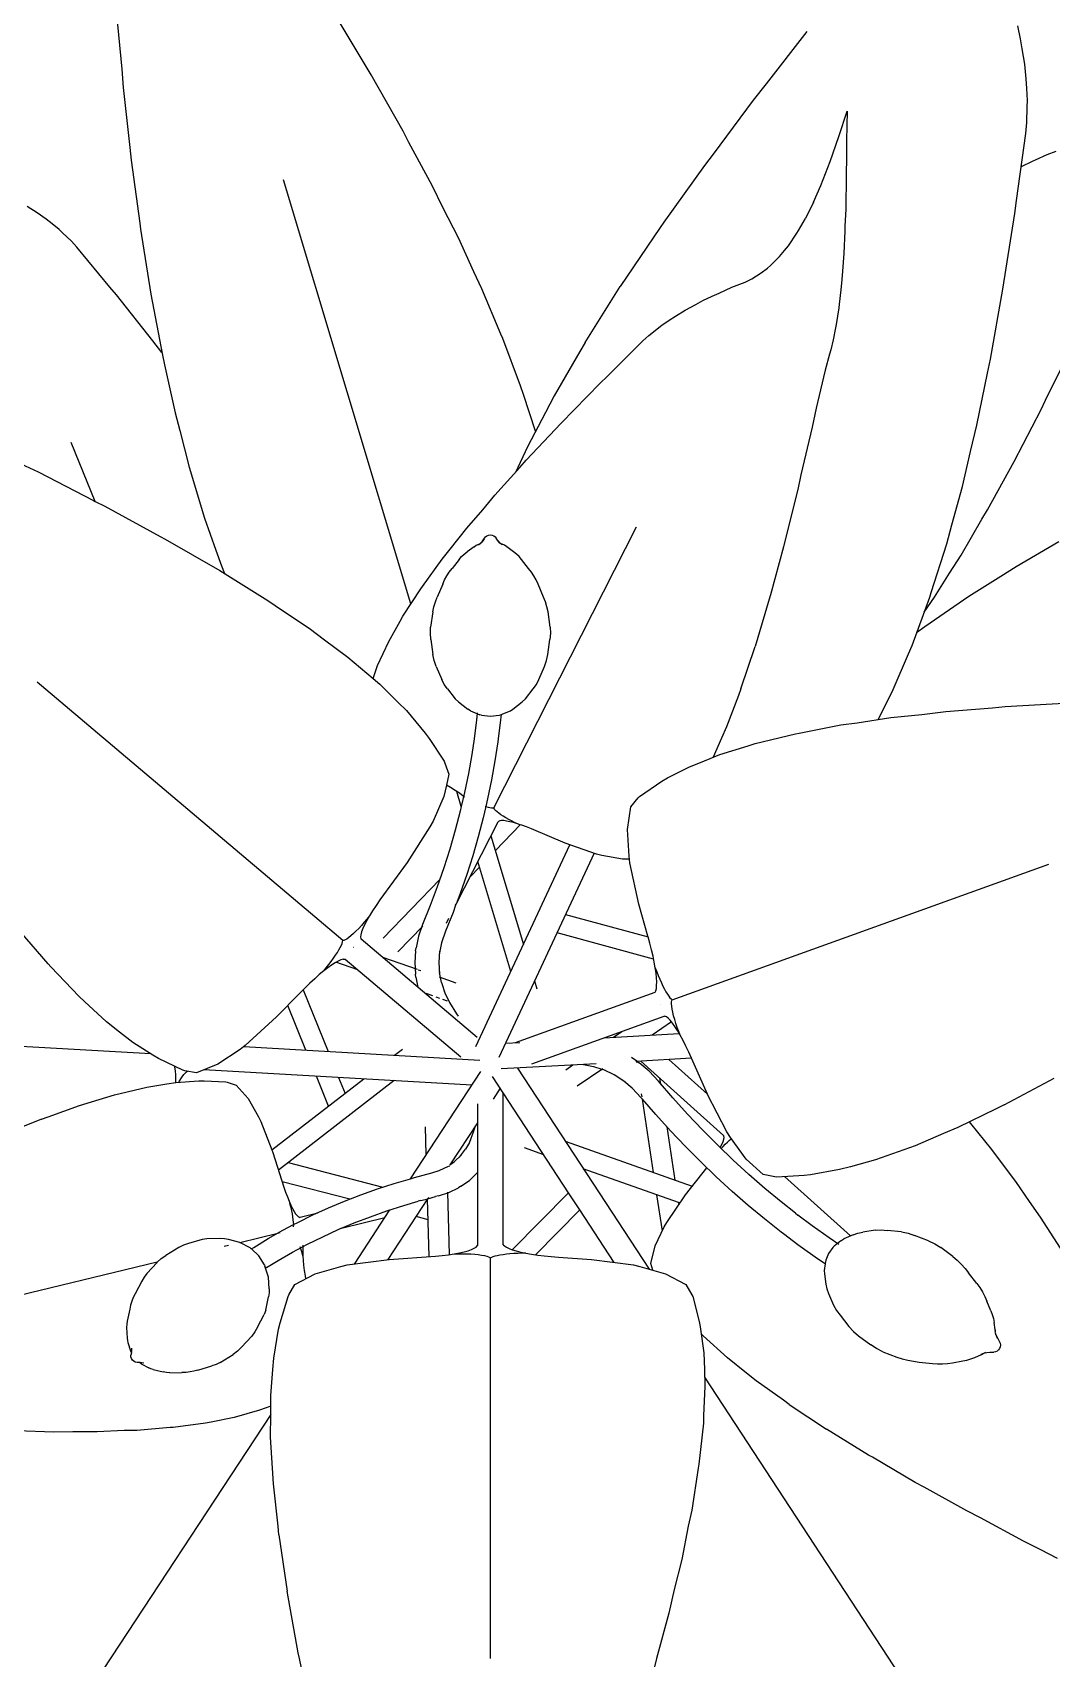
# Model space of a CAD drawing. Header units: metres. Extents: x 244.4 to 340.3, y -4.1 to 64.3.
# Drawn here: x 305.1009 to 305.3852, y 50.834 to 51.2878 of the extents above; entities that cross this region are included whole.
import ezdxf

# ---------------------------------------------------------------- set-up
doc = ezdxf.new("R2010")
doc.units = ezdxf.units.M
doc.layers.add('Edges', color=7, linetype='Continuous')

msp = doc.modelspace()

# ---------------------------------------------------------------- linework, layer by layer
at = {"layer": 'Edges'}
for p, q in [((305.12425, 51.29381), (305.12578, 51.27757)), ((305.19535, 51.2759), (305.1856, 51.29225)), ((305.31689, 51.288), (305.30559, 51.27339)), ((305.37656, 51.28601), (305.3758, 51.28966)), ((305.377, 51.2832), (305.37656, 51.28601)), ((305.37769, 51.2789), (305.377, 51.2832)), ((305.37808, 51.27481), (305.37769, 51.2789)), ((305.12578, 51.27757), (305.1262, 51.2724)), ((305.20426, 51.26025), (305.19535, 51.2759)), ((305.37832, 51.27209), (305.37808, 51.27481)), ((305.1262, 51.2724), (305.12809, 51.25567)), ((305.30559, 51.27339), (305.30197, 51.26886)), ((305.37844, 51.26881), (305.37832, 51.27209)), ((305.30197, 51.26886), (305.29074, 51.25378)), ((305.32582, 51.25873), (305.3282, 51.26578)), ((305.3282, 51.26578), (305.32802, 51.25762)), ((305.37832, 51.26261), (305.37842, 51.26706)), ((305.37842, 51.26706), (305.37844, 51.26881)), ((305.37803, 51.2596), (305.37832, 51.26261)), ((305.20592, 51.2571), (305.20426, 51.26025)), ((305.21238, 51.2451), (305.20592, 51.2571)), ((305.32339, 51.25179), (305.32582, 51.25873)), ((305.32802, 51.25762), (305.32801, 51.25149)), ((305.37537, 51.24085), (305.37803, 51.2596)), ((305.12809, 51.25567), (305.12846, 51.25212)), ((305.12846, 51.25212), (305.13082, 51.23457)), ((305.29074, 51.25378), (305.28834, 51.25066)), ((305.32079, 51.24505), (305.32339, 51.25179)), ((305.32801, 51.25149), (305.32789, 51.2495)), ((305.37977, 51.25178), (305.37671, 51.25028)), ((305.38059, 51.25212), (305.37977, 51.25178)), ((305.38389, 51.25361), (305.38059, 51.25212)), ((305.38636, 51.25455), (305.38389, 51.25361)), ((305.28834, 51.25066), (305.27705, 51.23479)), ((305.32789, 51.2495), (305.32792, 51.24486)), ((305.20646, 51.12827), (305.17096, 51.24661)), ((305.2155, 51.23878), (305.21238, 51.2451)), ((305.31877, 51.24037), (305.32079, 51.24505)), ((305.32792, 51.24486), (305.32775, 51.24151)), ((305.10222, 51.23746), (305.09943, 51.23923)), ((305.21972, 51.23041), (305.2155, 51.23878)), ((305.31877, 51.24037), (305.31651, 51.23581)), ((305.32778, 51.2385), (305.32755, 51.23369)), ((305.32775, 51.24151), (305.32778, 51.2385)), ((305.37493, 51.23721), (305.37537, 51.24085)), ((305.10472, 51.23562), (305.10222, 51.23746)), ((305.10639, 51.23438), (305.10472, 51.23562)), ((305.1083, 51.23279), (305.10639, 51.23438)), ((305.13082, 51.23457), (305.13103, 51.23291)), ((305.27598, 51.23333), (305.26486, 51.21684)), ((305.27705, 51.23479), (305.27598, 51.23333)), ((305.31461, 51.23251), (305.31651, 51.23581)), ((305.32755, 51.23369), (305.32756, 51.2324)), ((305.37161, 51.21613), (305.37493, 51.23721)), ((305.10928, 51.23189), (305.1083, 51.23279)), ((305.11174, 51.22954), (305.10928, 51.23189)), ((305.11329, 51.22784), (305.11174, 51.22954)), ((305.13103, 51.23291), (305.13393, 51.21475)), ((305.22406, 51.22093), (305.21972, 51.23041)), ((305.31179, 51.22826), (305.31416, 51.23174)), ((305.31416, 51.23174), (305.31461, 51.23251)), ((305.32756, 51.2324), (305.32721, 51.22612)), ((305.12247, 51.21671), (305.11329, 51.22784)), ((305.30679, 51.2227), (305.30933, 51.22526)), ((305.30933, 51.22526), (305.31073, 51.22693)), ((305.31073, 51.22693), (305.31179, 51.22826)), ((305.32721, 51.22612), (305.32691, 51.22114)), ((305.22629, 51.21618), (305.22406, 51.22093)), ((305.30157, 51.219), (305.30421, 51.22065)), ((305.30421, 51.22065), (305.30598, 51.22202)), ((305.30598, 51.22202), (305.30679, 51.2227)), ((305.32691, 51.22114), (305.32665, 51.21885)), ((305.1243, 51.21457), (305.12247, 51.21671)), ((305.23156, 51.2036), (305.22629, 51.21618)), ((305.25503, 51.20124), (305.26486, 51.21684)), ((305.29242, 51.21504), (305.29602, 51.21666)), ((305.29602, 51.21666), (305.29974, 51.21812)), ((305.29974, 51.21812), (305.30157, 51.219)), ((305.32643, 51.21592), (305.3259, 51.21191)), ((305.32665, 51.21885), (305.32643, 51.21592)), ((305.36813, 51.19655), (305.37161, 51.21613)), ((305.13449, 51.20174), (305.1243, 51.21457)), ((305.13393, 51.21475), (305.13714, 51.19769)), ((305.28296, 51.21026), (305.28593, 51.21185)), ((305.28593, 51.21185), (305.28788, 51.21293)), ((305.28788, 51.21293), (305.2905, 51.21421)), ((305.2905, 51.21421), (305.29242, 51.21504)), ((305.32581, 51.21095), (305.32509, 51.20631)), ((305.3259, 51.21191), (305.32581, 51.21095)), ((305.27646, 51.20606), (305.2785, 51.20748)), ((305.2785, 51.20748), (305.28027, 51.20857)), ((305.28027, 51.20857), (305.28296, 51.21026)), ((305.32509, 51.20631), (305.32489, 51.20536)), ((305.137, 51.19844), (305.13449, 51.20174)), ((305.23208, 51.20237), (305.23156, 51.2036)), ((305.23706, 51.18914), (305.23208, 51.20237)), ((305.26121, 51.19173), (305.27114, 51.20168)), ((305.27114, 51.20168), (305.2728, 51.2032)), ((305.2728, 51.2032), (305.27646, 51.20606)), ((305.32427, 51.202), (305.32357, 51.19924)), ((305.32489, 51.20536), (305.32427, 51.202)), ((305.13714, 51.19769), (305.13773, 51.19503)), ((305.2536, 51.19874), (305.2464, 51.18636)), ((305.25503, 51.20124), (305.2536, 51.19874)), ((305.32328, 51.19794), (305.32206, 51.19352)), ((305.32357, 51.19924), (305.32328, 51.19794)), ((305.3835, 51.18512), (305.38991, 51.19805)), ((305.13773, 51.19503), (305.1407, 51.1816)), ((305.32206, 51.19352), (305.32069, 51.18807)), ((305.36437, 51.1782), (305.36729, 51.19271)), ((305.36729, 51.19271), (305.36813, 51.19655)), ((305.23783, 51.18677), (305.23706, 51.18914)), ((305.24842, 51.17874), (305.25928, 51.18989)), ((305.25928, 51.18989), (305.26121, 51.19173)), ((305.32069, 51.18807), (305.31951, 51.18287)), ((305.24121, 51.17647), (305.23783, 51.18677)), ((305.2464, 51.18636), (305.24397, 51.18171)), ((305.3823, 51.18258), (305.3835, 51.18512)), ((305.1407, 51.1816), (305.14197, 51.17672)), ((305.24397, 51.18171), (305.23895, 51.17216)), ((305.31951, 51.18287), (305.31844, 51.1776)), ((305.37474, 51.16804), (305.3823, 51.18258)), ((305.14197, 51.17672), (305.14463, 51.16646)), ((305.23866, 51.16842), (305.24842, 51.17874)), ((305.31844, 51.1776), (305.31528, 51.16429)), ((305.36255, 51.17079), (305.36437, 51.1782)), ((305.11834, 51.15688), (305.1117, 51.17329)), ((305.23895, 51.17216), (305.23561, 51.16498)), ((305.36031, 51.16104), (305.36255, 51.17079)), ((305.09764, 51.16742), (305.10248, 51.16512)), ((305.14463, 51.16646), (305.14892, 51.15224)), ((305.22987, 51.15867), (305.23683, 51.16631)), ((305.23683, 51.16631), (305.23866, 51.16842)), ((305.36734, 51.15453), (305.37474, 51.16804)), ((305.10248, 51.16512), (305.11787, 51.15711)), ((305.31528, 51.16429), (305.3144, 51.16017)), ((305.35734, 51.15036), (305.36031, 51.16104)), ((305.11787, 51.15711), (305.11834, 51.15688)), ((305.11834, 51.15688), (305.12106, 51.15553)), ((305.22649, 51.15458), (305.22987, 51.15867)), ((305.3144, 51.16017), (305.31104, 51.14693)), ((305.12106, 51.15553), (305.1365, 51.1471)), ((305.14892, 51.15224), (305.15206, 51.14325)), ((305.22204, 51.14945), (305.22649, 51.15458)), ((305.35995, 51.14191), (305.36577, 51.15192)), ((305.36577, 51.15192), (305.36734, 51.15453)), ((305.1365, 51.1471), (305.13792, 51.14636)), ((305.21743, 51.14352), (305.22204, 51.14945)), ((305.22728, 51.14698), (305.22767, 51.14728)), ((305.22767, 51.14728), (305.22813, 51.14747)), ((305.22813, 51.14747), (305.22862, 51.14753)), ((305.22862, 51.14753), (305.22912, 51.14747)), ((305.22912, 51.14747), (305.22958, 51.14728)), ((305.22958, 51.14728), (305.22997, 51.14698)), ((305.22959, 51.07136), (305.26938, 51.14979)), ((305.35593, 51.14506), (305.35734, 51.15036)), ((305.13792, 51.14636), (305.15311, 51.13759)), ((305.15206, 51.14325), (305.15359, 51.13893)), ((305.21515, 51.14073), (305.21743, 51.14352)), ((305.22135, 51.14219), (305.22218, 51.14284)), ((305.22407, 51.14426), (305.22218, 51.14284)), ((305.22407, 51.14426), (305.22469, 51.14464)), ((305.22469, 51.14464), (305.22537, 51.14495)), ((305.22531, 51.14473), (305.22582, 51.14516)), ((305.22537, 51.14495), (305.22582, 51.14516)), ((305.22582, 51.14516), (305.22584, 51.14517)), ((305.22584, 51.14517), (305.22588, 51.14521)), ((305.22588, 51.14521), (305.2264, 51.14575)), ((305.22601, 51.14525), (305.22588, 51.14521)), ((305.22601, 51.14525), (305.2259, 51.14511)), ((305.22605, 51.1453), (305.22601, 51.14525)), ((305.2264, 51.14575), (305.22605, 51.1453)), ((305.22628, 51.14546), (305.22605, 51.1453)), ((305.2264, 51.14575), (305.22647, 51.14584)), ((305.22647, 51.14584), (305.22697, 51.1466)), ((305.22686, 51.14633), (305.22647, 51.14584)), ((305.22697, 51.1466), (305.22728, 51.14698)), ((305.22997, 51.14698), (305.23028, 51.1466)), ((305.23078, 51.14584), (305.23028, 51.1466)), ((305.23085, 51.14575), (305.23078, 51.14584)), ((305.23137, 51.14521), (305.23085, 51.14575)), ((305.2312, 51.1453), (305.23085, 51.14575)), ((305.2312, 51.1453), (305.23097, 51.14546)), ((305.23124, 51.14525), (305.2312, 51.1453)), ((305.23135, 51.14511), (305.23124, 51.14525)), ((305.23137, 51.14521), (305.23124, 51.14525)), ((305.23141, 51.14517), (305.23137, 51.14521)), ((305.23143, 51.14516), (305.23141, 51.14517)), ((305.23188, 51.14495), (305.23143, 51.14516)), ((305.23194, 51.14473), (305.23143, 51.14516)), ((305.23256, 51.14464), (305.23188, 51.14495)), ((305.23318, 51.14426), (305.23256, 51.14464)), ((305.23507, 51.14284), (305.23318, 51.14426)), ((305.23589, 51.14219), (305.23507, 51.14284)), ((305.31041, 51.1442), (305.30675, 51.13084)), ((305.31104, 51.14693), (305.31041, 51.1442)), ((305.35163, 51.13151), (305.35593, 51.14506)), ((305.38721, 51.14558), (305.37532, 51.13867)), ((305.15359, 51.13893), (305.15447, 51.13674)), ((305.20971, 51.13317), (305.21515, 51.14073)), ((305.21717, 51.13717), (305.21794, 51.1382)), ((305.2199, 51.14069), (305.21794, 51.1382)), ((305.2199, 51.14069), (305.22059, 51.14148)), ((305.22059, 51.14148), (305.22135, 51.14219)), ((305.23665, 51.14148), (305.23589, 51.14219)), ((305.23735, 51.14069), (305.23665, 51.14148)), ((305.23931, 51.1382), (305.23735, 51.14069)), ((305.24008, 51.13717), (305.23931, 51.1382)), ((305.35673, 51.13687), (305.35995, 51.14191)), ((305.37532, 51.13867), (305.37106, 51.13597)), ((305.15311, 51.13759), (305.16657, 51.12925)), ((305.21532, 51.13378), (305.21379, 51.13017)), ((305.21532, 51.13378), (305.21586, 51.13496)), ((305.21586, 51.13496), (305.21647, 51.13609)), ((305.21647, 51.13609), (305.21717, 51.13717)), ((305.24078, 51.13609), (305.24008, 51.13717)), ((305.24139, 51.13496), (305.24078, 51.13609)), ((305.24193, 51.13378), (305.24139, 51.13496)), ((305.24346, 51.13017), (305.24193, 51.13378)), ((305.35255, 51.13016), (305.35673, 51.13687)), ((305.37106, 51.13597), (305.36209, 51.13032)), ((305.16657, 51.12925), (305.16861, 51.12784)), ((305.20425, 51.12486), (305.2092, 51.13248)), ((305.2092, 51.13248), (305.20971, 51.13317)), ((305.21328, 51.12882), (305.21379, 51.13017)), ((305.24397, 51.12882), (305.24346, 51.13017)), ((305.30644, 51.12961), (305.30247, 51.11639)), ((305.30675, 51.13084), (305.30644, 51.12961)), ((305.34627, 51.11669), (305.35123, 51.13021)), ((305.34968, 51.12599), (305.35255, 51.13016)), ((305.36209, 51.13032), (305.34985, 51.12191)), ((305.35123, 51.13021), (305.35163, 51.13151)), ((305.16861, 51.12784), (305.17847, 51.1212)), ((305.20347, 51.12346), (305.20425, 51.12486)), ((305.21254, 51.12604), (305.21197, 51.12184)), ((305.21254, 51.12604), (305.21286, 51.12744)), ((305.21286, 51.12744), (305.21328, 51.12882)), ((305.24439, 51.12744), (305.24397, 51.12882)), ((305.24471, 51.12604), (305.24439, 51.12744)), ((305.24528, 51.12184), (305.24471, 51.12604)), ((305.17847, 51.1212), (305.18194, 51.11858)), ((305.20026, 51.11776), (305.20347, 51.12346)), ((305.21189, 51.12008), (305.21197, 51.12184)), ((305.21204, 51.11832), (305.21189, 51.12008)), ((305.24536, 51.12008), (305.24521, 51.11832)), ((305.24528, 51.12184), (305.24536, 51.12008)), ((305.34985, 51.12191), (305.34755, 51.12018)), ((305.18194, 51.11858), (305.18886, 51.11341)), ((305.19872, 51.11444), (305.20026, 51.11776)), ((305.21204, 51.11832), (305.2126, 51.11414)), ((305.24465, 51.11414), (305.24521, 51.11832)), ((305.29851, 51.10456), (305.30247, 51.11639)), ((305.34527, 51.11436), (305.34627, 51.11669)), ((305.18886, 51.11341), (305.19589, 51.10743)), ((305.19589, 51.10743), (305.19718, 51.11108)), ((305.19718, 51.11108), (305.19872, 51.11444)), ((305.21295, 51.11247), (305.2126, 51.11414)), ((305.21351, 51.11086), (305.21295, 51.11247)), ((305.21351, 51.11086), (305.21507, 51.10719)), ((305.24217, 51.10719), (305.24374, 51.11086)), ((305.24374, 51.11086), (305.2443, 51.11247)), ((305.2443, 51.11247), (305.24465, 51.11414)), ((305.34101, 51.10437), (305.34527, 51.11436)), ((305.18746, 51.03436), (305.10215, 51.10645)), ((305.19589, 51.10743), (305.19775, 51.10585)), ((305.21576, 51.10583), (305.21507, 51.10719)), ((305.24149, 51.10583), (305.24217, 51.10719)), ((305.19775, 51.10585), (305.20292, 51.10077)), ((305.21664, 51.10458), (305.21576, 51.10583)), ((305.21664, 51.10458), (305.21884, 51.10179)), ((305.2197, 51.10091), (305.21884, 51.10179)), ((305.23754, 51.10091), (305.23841, 51.10179)), ((305.23841, 51.10179), (305.24061, 51.10458)), ((305.24061, 51.10458), (305.24149, 51.10583)), ((305.29781, 51.10275), (305.29451, 51.09398)), ((305.29851, 51.10456), (305.29781, 51.10275)), ((305.3383, 51.09893), (305.34101, 51.10437)), ((305.20292, 51.10077), (305.20519, 51.09849)), ((305.20519, 51.09849), (305.21048, 51.09222)), ((305.2197, 51.10091), (305.22232, 51.09895)), ((305.22304, 51.09846), (305.22232, 51.09895)), ((305.22304, 51.09846), (305.22573, 51.09737)), ((305.22495, 51.09768), (305.22479, 51.09595)), ((305.22497, 51.09788), (305.22495, 51.09768)), ((305.22616, 51.09722), (305.22573, 51.09737)), ((305.22616, 51.09722), (305.22862, 51.09691)), ((305.22862, 51.09691), (305.23109, 51.09722)), ((305.23109, 51.09722), (305.23152, 51.09737)), ((305.2316, 51.0974), (305.23146, 51.09589)), ((305.23152, 51.09737), (305.2316, 51.0974)), ((305.2316, 51.0974), (305.23421, 51.09846)), ((305.23421, 51.09846), (305.23493, 51.09895)), ((305.23493, 51.09895), (305.23754, 51.10091)), ((305.33682, 51.096), (305.3383, 51.09893)), ((305.34038, 51.09655), (305.34896, 51.09741)), ((305.34896, 51.09741), (305.35565, 51.09825)), ((305.35565, 51.09825), (305.36873, 51.09925)), ((305.36873, 51.09925), (305.37227, 51.09961)), ((305.37227, 51.09961), (305.39028, 51.10065)), ((305.22479, 51.09595), (305.22414, 51.09067)), ((305.23146, 51.09589), (305.23081, 51.0906)), ((305.29451, 51.09398), (305.29312, 51.09085)), ((305.3148, 51.09224), (305.32642, 51.09449)), ((305.32642, 51.09449), (305.33096, 51.09509)), ((305.33096, 51.09509), (305.34038, 51.09655)), ((305.21048, 51.09222), (305.21156, 51.09076)), ((305.21156, 51.09076), (305.21573, 51.08435)), ((305.22414, 51.09067), (305.22346, 51.08623)), ((305.23069, 51.08976), (305.2299, 51.08446)), ((305.23081, 51.0906), (305.23069, 51.08976)), ((305.29312, 51.09085), (305.29079, 51.08549)), ((305.29266, 51.08623), (305.30059, 51.0887)), ((305.30059, 51.0887), (305.30252, 51.08932)), ((305.30252, 51.08932), (305.31373, 51.09205)), ((305.31373, 51.09205), (305.3148, 51.09224)), ((305.21573, 51.08435), (305.21596, 51.08384)), ((305.21596, 51.08384), (305.21703, 51.08074)), ((305.22346, 51.08623), (305.22252, 51.08095)), ((305.2299, 51.08446), (305.22895, 51.07917)), ((305.28399, 51.08274), (305.28834, 51.08451)), ((305.28834, 51.08451), (305.29266, 51.08623)), ((305.21703, 51.08074), (305.21639, 51.07774)), ((305.22252, 51.08095), (305.22143, 51.07567)), ((305.22895, 51.07917), (305.22786, 51.07387)), ((305.2765, 51.07884), (305.27807, 51.0797)), ((305.27807, 51.0797), (305.28399, 51.08274)), ((305.21569, 51.07449), (305.21264, 51.06768)), ((305.21639, 51.07774), (305.21569, 51.07449)), ((305.21749, 51.07707), (305.21639, 51.07774)), ((305.21877, 51.07625), (305.21749, 51.07707)), ((305.21998, 51.07544), (305.21877, 51.07625)), ((305.2205, 51.07172), (305.21923, 51.07594)), ((305.22108, 51.07466), (305.21998, 51.07544)), ((305.22143, 51.07567), (305.2205, 51.07172)), ((305.22117, 51.07459), (305.22108, 51.07466)), ((305.22125, 51.07454), (305.22117, 51.07459)), ((305.26987, 51.07415), (305.27026, 51.07455)), ((305.27026, 51.07455), (305.2765, 51.07884)), ((305.22019, 51.0704), (305.21881, 51.06513)), ((305.2205, 51.07172), (305.22019, 51.0704)), ((305.22055, 51.07156), (305.2205, 51.07172)), ((305.2215, 51.07435), (305.22137, 51.07445)), ((305.22738, 51.07171), (305.22662, 51.06859)), ((305.22722, 51.07177), (305.22738, 51.07171)), ((305.22786, 51.07387), (305.22738, 51.07171)), ((305.22738, 51.07171), (305.22797, 51.07155)), ((305.22797, 51.07155), (305.22849, 51.07143)), ((305.22849, 51.07143), (305.22893, 51.07136)), ((305.22893, 51.07136), (305.2293, 51.07134)), ((305.2293, 51.07134), (305.22959, 51.07136)), ((305.22964, 51.07116), (305.22959, 51.07136)), ((305.22981, 51.07091), (305.22964, 51.07116)), ((305.23009, 51.0706), (305.22981, 51.07091)), ((305.23049, 51.07025), (305.23009, 51.0706)), ((305.23099, 51.06986), (305.23049, 51.07025)), ((305.26686, 51.06529), (305.26778, 51.07162)), ((305.26778, 51.07162), (305.26987, 51.07415)), ((305.21178, 51.06604), (305.20542, 51.05611)), ((305.21264, 51.06768), (305.21178, 51.06604)), ((305.21908, 51.04449), (305.23077, 51.06749)), ((305.22662, 51.06859), (305.22523, 51.0633)), ((305.22697, 51.06962), (305.22699, 51.06957)), ((305.23695, 51.06667), (305.23002, 51.05946)), ((305.23077, 51.06749), (305.23086, 51.06757)), ((305.23123, 51.06775), (305.23086, 51.06757)), ((305.23157, 51.06945), (305.23099, 51.06986)), ((305.23173, 51.06781), (305.23123, 51.06775)), ((305.23224, 51.06902), (305.23157, 51.06945)), ((305.23238, 51.06779), (305.23173, 51.06781)), ((305.23297, 51.06858), (305.23224, 51.06902)), ((305.23316, 51.06769), (305.23238, 51.06779)), ((305.23375, 51.06814), (305.23297, 51.06858)), ((305.23406, 51.06751), (305.23316, 51.06769)), ((305.23456, 51.06771), (305.23375, 51.06814)), ((305.23508, 51.06725), (305.23406, 51.06751)), ((305.23539, 51.0673), (305.23456, 51.06771)), ((305.23621, 51.06691), (305.23508, 51.06725)), ((305.23621, 51.06691), (305.23539, 51.0673)), ((305.23695, 51.06667), (305.23621, 51.06691)), ((305.23743, 51.06651), (305.23695, 51.06667)), ((305.23874, 51.06603), (305.23743, 51.06651)), ((305.24012, 51.06549), (305.23874, 51.06603)), ((305.24951, 51.06155), (305.24012, 51.06549)), ((305.21881, 51.06513), (305.21728, 51.05986)), ((305.22523, 51.0633), (305.2237, 51.05802)), ((305.22458, 51.00472), (305.25083, 51.06108)), ((305.22878, 51.06358), (305.23788, 51.03327)), ((305.25827, 51.05847), (305.24951, 51.06155)), ((305.26735, 51.05785), (305.26686, 51.06529)), ((305.21728, 51.05986), (305.2156, 51.0546)), ((305.2237, 51.05802), (305.22202, 51.05274)), ((305.23433, 51.02566), (305.22511, 51.05636)), ((305.25757, 51.05871), (305.231, 51.00172)), ((305.25968, 51.05811), (305.25827, 51.05847)), ((305.26545, 51.057), (305.25968, 51.05811)), ((305.26745, 51.05705), (305.26545, 51.057)), ((305.26758, 51.05602), (305.26735, 51.05785)), ((305.20542, 51.05611), (305.1978, 51.04566)), ((305.2156, 51.0546), (305.21378, 51.04934)), ((305.22202, 51.05274), (305.22019, 51.04746)), ((305.22557, 51.05484), (305.22296, 51.05212)), ((305.27009, 51.04449), (305.26758, 51.05602)), ((305.27934, 51.0178), (305.38443, 51.05564)), ((305.19875, 51.03501), (305.21449, 51.05137)), ((305.21378, 51.04934), (305.21181, 51.04408)), ((305.22019, 51.04746), (305.21908, 51.04449)), ((305.19673, 51.04411), (305.19576, 51.04264)), ((305.1978, 51.04566), (305.19673, 51.04411)), ((305.21181, 51.04408), (305.20969, 51.03882)), ((305.21892, 51.04418), (305.21822, 51.04219)), ((305.21892, 51.04418), (305.21908, 51.04449)), ((305.2726, 51.03557), (305.27009, 51.04449)), ((305.19266, 51.03856), (305.19189, 51.03773)), ((305.19343, 51.03944), (305.19266, 51.03856)), ((305.19354, 51.03876), (305.19305, 51.0377)), ((305.19418, 51.04034), (305.19343, 51.03944)), ((305.19415, 51.03995), (305.19354, 51.03876)), ((305.1949, 51.04124), (305.19415, 51.03995)), ((305.1949, 51.04124), (305.19418, 51.04034)), ((305.19576, 51.04264), (305.1949, 51.04124)), ((305.20975, 51.03839), (305.20277, 51.03114)), ((305.20969, 51.03882), (305.20857, 51.03557)), ((305.21822, 51.04219), (305.2161, 51.03694)), ((305.21638, 51.03918), (305.21708, 51.04056)), ((305.24961, 51.04164), (305.27265, 51.03539)), ((305.10527, 51.02785), (305.09752, 51.03678)), ((305.18728, 51.03355), (305.18741, 51.034)), ((305.18741, 51.034), (305.18746, 51.03436)), ((305.18773, 51.03436), (305.18746, 51.03436)), ((305.18809, 51.0345), (305.18773, 51.03436)), ((305.18856, 51.03476), (305.18809, 51.0345)), ((305.1891, 51.03515), (305.18856, 51.03476)), ((305.18972, 51.03565), (305.1891, 51.03515)), ((305.1904, 51.03626), (305.18972, 51.03565)), ((305.19113, 51.03695), (305.1904, 51.03626)), ((305.19189, 51.03773), (305.19113, 51.03695)), ((305.19248, 51.03597), (305.19241, 51.03534)), ((305.19241, 51.03534), (305.19252, 51.03482)), ((305.19269, 51.03676), (305.19248, 51.03597)), ((305.19259, 51.0347), (305.19252, 51.03482)), ((305.22498, 51.00727), (305.19259, 51.0347)), ((305.19305, 51.0377), (305.19269, 51.03676)), ((305.20857, 51.03557), (305.20788, 51.0323)), ((305.21499, 51.03374), (305.2144, 51.03093)), ((305.2161, 51.03694), (305.21499, 51.03374)), ((305.27417, 51.02918), (305.24722, 51.03651)), ((305.27265, 51.03539), (305.2726, 51.03557)), ((305.27313, 51.03362), (305.27265, 51.03539)), ((305.18424, 51.02851), (305.18486, 51.02938)), ((305.18486, 51.02938), (305.18543, 51.03021)), ((305.18543, 51.03021), (305.18594, 51.031)), ((305.18594, 51.031), (305.18639, 51.03174)), ((305.18639, 51.03174), (305.18676, 51.03241)), ((305.18676, 51.03241), (305.18706, 51.03302)), ((305.18757, 51.02914), (305.18693, 51.02895)), ((305.18706, 51.03302), (305.18728, 51.03355)), ((305.18757, 51.02914), (305.18766, 51.02914)), ((305.18766, 51.02914), (305.1881, 51.02917)), ((305.1881, 51.02917), (305.22041, 51.00187)), ((305.19048, 51.03248), (305.19051, 51.03247)), ((305.19851, 51.02969), (305.20816, 51.02633)), ((305.20777, 51.03146), (305.20753, 51.02818)), ((305.20777, 51.03146), (305.20788, 51.0323)), ((305.21444, 51.03138), (305.21421, 51.02818)), ((305.2144, 51.03093), (305.21432, 51.03054)), ((305.2736, 51.03173), (305.27313, 51.03362)), ((305.27401, 51.02994), (305.2736, 51.03173)), ((305.27436, 51.02826), (305.27401, 51.02994)), ((305.10597, 51.02701), (305.10527, 51.02785)), ((305.11394, 51.01867), (305.10597, 51.02701)), ((305.1809, 51.02481), (305.17962, 51.02367)), ((305.18213, 51.02584), (305.1809, 51.02481)), ((305.18327, 51.02674), (305.18213, 51.02584)), ((305.18213, 51.02584), (305.18286, 51.02673)), ((305.18286, 51.02673), (305.18357, 51.02763)), ((305.18433, 51.0275), (305.18327, 51.02674)), ((305.18357, 51.02763), (305.18424, 51.02851)), ((305.1853, 51.02813), (305.18433, 51.0275)), ((305.18617, 51.02861), (305.1853, 51.02813)), ((305.19168, 51.02615), (305.18556, 51.02828)), ((305.18693, 51.02895), (305.18617, 51.02861)), ((305.20753, 51.02818), (305.20775, 51.02491)), ((305.20786, 51.02407), (305.20775, 51.02491)), ((305.20853, 51.0262), (305.20924, 51.02595)), ((305.21421, 51.02818), (305.21442, 51.02498)), ((305.2143, 51.02582), (305.21439, 51.0254)), ((305.21495, 51.02262), (305.21439, 51.0254)), ((305.27463, 51.02669), (305.27436, 51.02826)), ((305.27484, 51.02524), (305.27463, 51.02669)), ((305.27463, 51.02669), (305.27504, 51.0256)), ((305.27497, 51.02394), (305.27484, 51.02524)), ((305.27504, 51.0256), (305.27546, 51.02454)), ((305.17688, 51.02107), (305.17545, 51.01963)), ((305.17641, 51.0206), (305.18335, 51.00341)), ((305.17827, 51.02242), (305.17688, 51.02107)), ((305.17962, 51.02367), (305.17827, 51.02242)), ((305.20786, 51.02407), (305.20843, 51.02129)), ((305.2143, 51.02419), (305.21897, 51.02256)), ((305.21495, 51.02262), (305.21604, 51.01943)), ((305.21571, 51.02021), (305.21594, 51.01973)), ((305.24094, 51.02305), (305.2416, 51.02086)), ((305.27473, 51.02024), (305.27453, 51.01984)), ((305.27477, 51.02032), (305.27473, 51.02024)), ((305.27477, 51.02032), (305.27493, 51.02097)), ((305.27493, 51.02097), (305.27502, 51.0218)), ((305.27503, 51.02279), (305.27497, 51.02394)), ((305.27502, 51.0218), (305.27503, 51.02279)), ((305.27546, 51.02454), (305.2759, 51.02352)), ((305.2759, 51.02352), (305.27633, 51.02255)), ((305.27633, 51.02255), (305.27677, 51.02164)), ((305.27677, 51.02164), (305.27719, 51.0208)), ((305.27719, 51.0208), (305.27761, 51.02005)), ((305.27761, 51.02005), (305.27801, 51.01938)), ((305.11544, 51.01731), (305.11394, 51.01867)), ((305.12155, 51.01167), (305.11544, 51.01731)), ((305.17545, 51.01963), (305.16898, 51.013)), ((305.17719, 51.00376), (305.17214, 51.01624)), ((305.21254, 51.01889), (305.21068, 51.01954)), ((305.21452, 51.0182), (305.21354, 51.01855)), ((305.21671, 51.01744), (305.21539, 51.0179)), ((305.21604, 51.01943), (305.21714, 51.01729)), ((305.21714, 51.01729), (305.21706, 51.01732)), ((305.21714, 51.01729), (305.21724, 51.01703)), ((305.21724, 51.01703), (305.2192, 51.01387)), ((305.27453, 51.01984), (305.23552, 51.0058)), ((305.2761, 51.01636), (305.27612, 51.01637)), ((305.27801, 51.01938), (305.27839, 51.01882)), ((305.27839, 51.01882), (305.27874, 51.01837)), ((305.27874, 51.01837), (305.27906, 51.01803)), ((305.27906, 51.01803), (305.27934, 51.0178)), ((305.27915, 51.01719), (305.27921, 51.01757)), ((305.27915, 51.01666), (305.27915, 51.01719)), ((305.27921, 51.01599), (305.27915, 51.01666)), ((305.27921, 51.01757), (305.27934, 51.0178)), ((305.27933, 51.0152), (305.27921, 51.01599)), ((305.1252, 51.0088), (305.12155, 51.01167)), ((305.16898, 51.013), (305.16025, 51.00506)), ((305.2192, 51.01387), (305.21967, 51.01326)), ((305.24021, 50.99996), (305.27707, 51.01319)), ((305.27914, 51.01167), (305.27372, 51.00795)), ((305.27707, 51.01319), (305.27722, 51.01319)), ((305.27772, 51.01303), (305.27722, 51.01319)), ((305.27823, 51.01265), (305.27772, 51.01303)), ((305.27881, 51.01207), (305.27823, 51.01265)), ((305.27914, 51.01167), (305.27881, 51.01207)), ((305.27944, 51.0113), (305.27914, 51.01167)), ((305.27952, 51.01431), (305.27933, 51.0152)), ((305.28012, 51.01034), (305.27944, 51.0113)), ((305.27976, 51.01333), (305.27952, 51.01431)), ((305.28005, 51.01229), (305.27976, 51.01333)), ((305.28039, 51.0112), (305.28005, 51.01229)), ((305.28076, 51.01009), (305.28039, 51.0112)), ((305.13389, 51.0027), (304.99522, 51.0107)), ((305.1289, 51.00591), (305.1252, 51.0088)), ((305.26038, 51.0072), (305.28132, 51.00838)), ((305.26295, 51.00734), (305.26533, 51.00898)), ((305.28084, 51.00921), (305.28012, 51.01034)), ((305.28116, 51.00899), (305.28076, 51.01009)), ((305.28159, 51.00792), (305.28084, 51.00921)), ((305.28159, 51.00792), (305.28116, 51.00899)), ((305.28237, 51.00648), (305.28159, 51.00792)), ((305.28316, 51.0049), (305.28237, 51.00648)), ((305.1345, 51.00231), (305.1289, 51.00591)), ((305.13602, 51.00138), (305.1345, 51.00231)), ((305.15878, 51.00395), (305.15258, 50.99981)), ((305.16025, 51.00506), (305.15878, 51.00395)), ((305.15985, 51.00476), (305.22573, 51.00096)), ((305.20189, 51.00234), (305.20408, 51.00404)), ((305.23283, 51.00565), (305.23687, 51.00587)), ((305.28396, 51.0032), (305.28316, 51.0049)), ((305.28916, 50.99149), (305.28396, 51.0032)), ((305.14286, 50.99811), (305.13602, 51.00138)), ((305.14064, 50.99896), (305.14059, 50.9992)), ((305.14077, 50.99795), (305.14064, 50.99896)), ((305.14086, 50.99686), (305.14077, 50.99795)), ((305.1434, 50.99798), (305.14286, 50.99811)), ((305.14314, 50.99695), (305.14381, 50.99765)), ((305.14664, 50.99744), (305.1434, 50.99798)), ((305.14381, 50.99765), (305.14411, 50.99786)), ((305.15258, 50.99981), (305.14664, 50.99744)), ((305.22349, 50.994), (305.14873, 50.99827)), ((305.20631, 50.96785), (305.22596, 50.99776)), ((305.25817, 50.99997), (305.23166, 50.99849)), ((305.23615, 50.99874), (305.27289, 50.94265)), ((305.24972, 50.99828), (305.25166, 50.99961)), ((305.25998, 50.99855), (305.25287, 50.99367)), ((305.25462, 50.99977), (305.25739, 50.99919)), ((305.25739, 50.99919), (305.25976, 50.99839)), ((305.25976, 50.99839), (305.25999, 50.99836)), ((305.26029, 50.99821), (305.25999, 50.99836)), ((305.26317, 50.99683), (305.26029, 50.99821)), ((305.26078, 50.99805), (305.26029, 50.99821)), ((305.26945, 51.0007), (305.26796, 51.00167)), ((305.28474, 51.00146), (305.26917, 51.00059)), ((305.26945, 51.0007), (305.26958, 51.00061)), ((305.2695, 51.00031), (305.26946, 51.0006)), ((305.26958, 51.00061), (305.27013, 51.00019)), ((305.27294, 50.99785), (305.27013, 51.00019)), ((305.27059, 51.00067), (305.29369, 50.9799)), ((305.27552, 50.99512), (305.27294, 50.99785)), ((305.28916, 50.99149), (305.27845, 51.0011)), ((305.12381, 50.9913), (305.13276, 50.99344)), ((305.13276, 50.99344), (305.13839, 50.99436)), ((305.13839, 50.99436), (305.14086, 50.99474)), ((305.14088, 50.99572), (305.14086, 50.99686)), ((305.14086, 50.99474), (305.14088, 50.99572)), ((305.14086, 50.99474), (305.14089, 50.99474)), ((305.14089, 50.99474), (305.14733, 50.99519)), ((305.14176, 50.9948), (305.14183, 50.99495)), ((305.14183, 50.99495), (305.14247, 50.99605)), ((305.14247, 50.99605), (305.14314, 50.99695)), ((305.14733, 50.99519), (305.14877, 50.99519)), ((305.14877, 50.99519), (305.15478, 50.99487)), ((305.15478, 50.99487), (305.15521, 50.99477)), ((305.15521, 50.99477), (305.15768, 50.99401)), ((305.15768, 50.99401), (305.16103, 50.99025)), ((305.16765, 50.97588), (305.19333, 50.99572)), ((305.20183, 50.99524), (305.1695, 50.97024)), ((305.18351, 50.98813), (305.18014, 50.99648)), ((305.1863, 50.99613), (305.18809, 50.99168)), ((305.25044, 50.96396), (305.22921, 50.9964)), ((305.23137, 50.9931), (305.22939, 50.99007)), ((305.26614, 50.99492), (305.26317, 50.99683)), ((305.26583, 50.99512), (305.26546, 50.99543)), ((305.26821, 50.99313), (305.26583, 50.99512)), ((305.27074, 50.99045), (305.26821, 50.99313)), ((305.27954, 50.99046), (305.27552, 50.99512)), ((305.2758, 50.99598), (305.27607, 50.9942)), ((305.37197, 50.98845), (305.38592, 50.99594)), ((305.10523, 50.98515), (305.11404, 50.98833)), ((305.11404, 50.98833), (305.11732, 50.98931)), ((305.11732, 50.98931), (305.12381, 50.9913)), ((305.16103, 50.99025), (305.16393, 50.98515)), ((305.22508, 50.98875), (305.22504, 50.94936)), ((305.23216, 50.94949), (305.23216, 50.99179)), ((305.27105, 50.99009), (305.27074, 50.99045)), ((305.27096, 50.99067), (305.27083, 50.99156)), ((305.27105, 50.99009), (305.27104, 50.99017)), ((305.27415, 50.96959), (305.27105, 50.99009)), ((305.27476, 50.98579), (305.27105, 50.99009)), ((305.28364, 50.98592), (305.27954, 50.99046)), ((305.28921, 50.99138), (305.28916, 50.99149)), ((305.29462, 50.9809), (305.28921, 50.99138)), ((305.37197, 50.98845), (305.36973, 50.98739)), ((305.10339, 50.98451), (305.09183, 50.97983)), ((305.10339, 50.98451), (305.10523, 50.98515)), ((305.16393, 50.98515), (305.16458, 50.98384)), ((305.16458, 50.98384), (305.16765, 50.97588)), ((305.27887, 50.98124), (305.27476, 50.98579)), ((305.28781, 50.98152), (305.28364, 50.98592)), ((305.36973, 50.98739), (305.35905, 50.98217)), ((305.36221, 50.98371), (305.36258, 50.98325)), ((305.21076, 50.97462), (305.21055, 50.98237)), ((305.22507, 50.9835), (305.21736, 50.97173)), ((305.22286, 50.9782), (305.22396, 50.98096)), ((305.22396, 50.98096), (305.22434, 50.98238)), ((305.27785, 50.98247), (305.27787, 50.98235)), ((305.27787, 50.98235), (305.28012, 50.96746)), ((305.28305, 50.97682), (305.27887, 50.98124)), ((305.29205, 50.97724), (305.28781, 50.98152)), ((305.29369, 50.9799), (305.29374, 50.9798)), ((305.29382, 50.97939), (305.29374, 50.9798)), ((305.29375, 50.97889), (305.29382, 50.97939)), ((305.29562, 50.97934), (305.29462, 50.9809)), ((305.29998, 50.9733), (305.29562, 50.97934)), ((305.35504, 50.98048), (305.34711, 50.97707)), ((305.35905, 50.98217), (305.35504, 50.98048)), ((305.36258, 50.98325), (305.36847, 50.97603)), ((305.16765, 50.97588), (305.16792, 50.97518)), ((305.16792, 50.97518), (305.17102, 50.96548)), ((305.21998, 50.97387), (305.22172, 50.97615)), ((305.22279, 50.97801), (305.22172, 50.97615)), ((305.22279, 50.97801), (305.22286, 50.9782)), ((305.22286, 50.9782), (305.22318, 50.97876)), ((305.2435, 50.97457), (305.23811, 50.97649)), ((305.2495, 50.97836), (305.28496, 50.96574)), ((305.2873, 50.97253), (305.28305, 50.97682)), ((305.29637, 50.97308), (305.29205, 50.97724)), ((305.29276, 50.97655), (305.29285, 50.97672)), ((305.29285, 50.97672), (305.29326, 50.97755)), ((305.29303, 50.9763), (305.29355, 50.97686)), ((305.29326, 50.97755), (305.29356, 50.97827)), ((305.29355, 50.97686), (305.29417, 50.97749)), ((305.29356, 50.97827), (305.29375, 50.97889)), ((305.29417, 50.97749), (305.29479, 50.97809)), ((305.29479, 50.97809), (305.29538, 50.97862)), ((305.29538, 50.97862), (305.29585, 50.97902)), ((305.34711, 50.97707), (305.33611, 50.97315)), ((305.36847, 50.97603), (305.37058, 50.97311)), ((305.17224, 50.97236), (305.1986, 50.96549)), ((305.21232, 50.96946), (305.21437, 50.97014)), ((305.21437, 50.97014), (305.21695, 50.9714)), ((305.21718, 50.97147), (305.21707, 50.9713)), ((305.21736, 50.97173), (305.21722, 50.97153)), ((305.21736, 50.97173), (305.21853, 50.97255)), ((305.21853, 50.97255), (305.22056, 50.97449)), ((305.28107, 50.96119), (305.25456, 50.97063)), ((305.2831, 50.96334), (305.28898, 50.97092)), ((305.29164, 50.96837), (305.2873, 50.97253)), ((305.28898, 50.97092), (305.28905, 50.97102)), ((305.30076, 50.96906), (305.29637, 50.97308)), ((305.30473, 50.96901), (305.29998, 50.9733)), ((305.32602, 50.97039), (305.31795, 50.96894)), ((305.32913, 50.97121), (305.32602, 50.97039)), ((305.33611, 50.97315), (305.32913, 50.97121)), ((305.37058, 50.97311), (305.37511, 50.96712)), ((305.18941, 50.96212), (305.17053, 50.96703)), ((305.1971, 50.96501), (305.20182, 50.96653)), ((305.20182, 50.96653), (305.20631, 50.96785)), ((305.20631, 50.96785), (305.20743, 50.96817)), ((305.20743, 50.96817), (305.21232, 50.96946)), ((305.22042, 50.96576), (305.2197, 50.96532)), ((305.22042, 50.96576), (305.22278, 50.9674)), ((305.22278, 50.9674), (305.22485, 50.96939)), ((305.22506, 50.96962), (305.22485, 50.96939)), ((305.29604, 50.96433), (305.29164, 50.96837)), ((305.30523, 50.96515), (305.30076, 50.96906)), ((305.30795, 50.96838), (305.30473, 50.96901)), ((305.3085, 50.96832), (305.30795, 50.96838)), ((305.31614, 50.96874), (305.3085, 50.96832)), ((305.31067, 50.96844), (305.32911, 50.9519)), ((305.31795, 50.96894), (305.31614, 50.96874)), ((305.37511, 50.96712), (305.37891, 50.9615)), ((305.17102, 50.96548), (305.17151, 50.96408)), ((305.17151, 50.96408), (305.172, 50.96278)), ((305.172, 50.96278), (305.17248, 50.96158)), ((305.17248, 50.96158), (305.17296, 50.96051)), ((305.17248, 50.96158), (305.17272, 50.96071)), ((305.1835, 50.95976), (305.18794, 50.96163)), ((305.18794, 50.96163), (305.19247, 50.96338)), ((305.19247, 50.96338), (305.1971, 50.96501)), ((305.21111, 50.96222), (305.19999, 50.94527)), ((305.20447, 50.96041), (305.20845, 50.96157)), ((305.20926, 50.96181), (305.20845, 50.96157)), ((305.20926, 50.96181), (305.21115, 50.96228)), ((305.21115, 50.96228), (305.21111, 50.96222)), ((305.21156, 50.94613), (305.21111, 50.96222)), ((305.21115, 50.96228), (305.21335, 50.96286)), ((305.21138, 50.96262), (305.21115, 50.96228)), ((305.21415, 50.9631), (305.21335, 50.96286)), ((305.21415, 50.9631), (305.21706, 50.96403)), ((305.21664, 50.96411), (305.21714, 50.94668)), ((305.21706, 50.96403), (305.2197, 50.96532)), ((305.23474, 50.94803), (305.25044, 50.96396)), ((305.25356, 50.95918), (305.25044, 50.96396)), ((305.27661, 50.95331), (305.2751, 50.96332)), ((305.27785, 50.95567), (305.2831, 50.96334)), ((305.28107, 50.96119), (305.28117, 50.96053)), ((305.28152, 50.96103), (305.28107, 50.96119)), ((305.30052, 50.96041), (305.29604, 50.96433)), ((305.30977, 50.96138), (305.30523, 50.96515)), ((305.31371, 50.95824), (305.30977, 50.96138)), ((305.37891, 50.9615), (305.38199, 50.95717)), ((305.17272, 50.96071), (305.17295, 50.95981)), ((305.17295, 50.95981), (305.17314, 50.95891)), ((305.17296, 50.96051), (305.17342, 50.95956)), ((305.17314, 50.95891), (305.17332, 50.95803)), ((305.17332, 50.95803), (305.17346, 50.95719)), ((305.17342, 50.95956), (305.17387, 50.95875)), ((305.17346, 50.95719), (305.17356, 50.95641)), ((305.17387, 50.95875), (305.1743, 50.9581)), ((305.1743, 50.9581), (305.1747, 50.95759)), ((305.1747, 50.95759), (305.17508, 50.95725)), ((305.17488, 50.95568), (305.17914, 50.95778)), ((305.17508, 50.95725), (305.17546, 50.95708)), ((305.17557, 50.95707), (305.17546, 50.95708)), ((305.18048, 50.95825), (305.17557, 50.95707)), ((305.17914, 50.95778), (305.1835, 50.95976)), ((305.18744, 50.95418), (305.19921, 50.95702)), ((305.19063, 50.95552), (305.19515, 50.95726)), ((305.19068, 50.94404), (305.20061, 50.95917)), ((305.19515, 50.95726), (305.19976, 50.95889)), ((305.19976, 50.95889), (305.20447, 50.96041)), ((305.21127, 50.95643), (305.20789, 50.95731)), ((305.25356, 50.95918), (305.24122, 50.94665)), ((305.26318, 50.94449), (305.25356, 50.95918)), ((305.30508, 50.95663), (305.30052, 50.96041)), ((305.30971, 50.95297), (305.30508, 50.95663)), ((305.31371, 50.95824), (305.31439, 50.95773)), ((305.3184, 50.95472), (305.31439, 50.95773)), ((305.38199, 50.95717), (305.38757, 50.94848)), ((305.15871, 50.9501), (305.1693, 50.95266)), ((305.16664, 50.95114), (305.17072, 50.95347)), ((305.1693, 50.95266), (305.16999, 50.95283)), ((305.17072, 50.95347), (305.17366, 50.95506)), ((305.17356, 50.95641), (305.17363, 50.95569)), ((305.17363, 50.95569), (305.17366, 50.95506)), ((305.17365, 50.95454), (305.17363, 50.95439)), ((305.17366, 50.95484), (305.17365, 50.95454)), ((305.17366, 50.95506), (305.17488, 50.95568)), ((305.17366, 50.95506), (305.17366, 50.95503)), ((305.18186, 50.95168), (305.1862, 50.95366)), ((305.1862, 50.95366), (305.19063, 50.95552)), ((305.18668, 50.95399), (305.18678, 50.95402)), ((305.27458, 50.94912), (305.27714, 50.9544)), ((305.27714, 50.9544), (305.27785, 50.95567)), ((305.31038, 50.95247), (305.30971, 50.95297)), ((305.31441, 50.94944), (305.31038, 50.95247)), ((305.32316, 50.95133), (305.3184, 50.95472)), ((305.32988, 50.95224), (305.32724, 50.95106)), ((305.32988, 50.95224), (305.33116, 50.9527)), ((305.33116, 50.9527), (305.3325, 50.95294)), ((305.33601, 50.9535), (305.3325, 50.95294)), ((305.33601, 50.9535), (305.33767, 50.95358)), ((305.33767, 50.95358), (305.33935, 50.95344)), ((305.34332, 50.95301), (305.33935, 50.95344)), ((305.34332, 50.95301), (305.34515, 50.95264)), ((305.34515, 50.95264), (305.34693, 50.95204)), ((305.35086, 50.9505), (305.34693, 50.95204)), ((305.14167, 50.94864), (305.13808, 50.94641)), ((305.143, 50.94929), (305.14167, 50.94864)), ((305.14443, 50.94974), (305.143, 50.94929)), ((305.14826, 50.95087), (305.14443, 50.94974)), ((305.14957, 50.95106), (305.14826, 50.95087)), ((305.15339, 50.95115), (305.14957, 50.95106)), ((305.15448, 50.95112), (305.15339, 50.95115)), ((305.15438, 50.94905), (305.15561, 50.94935)), ((305.15554, 50.95087), (305.15448, 50.95112)), ((305.15871, 50.9501), (305.15554, 50.95087)), ((305.16159, 50.94853), (305.15871, 50.9501)), ((305.16194, 50.94833), (305.16159, 50.94853)), ((305.16199, 50.94829), (305.16194, 50.94833)), ((305.16199, 50.94829), (305.16266, 50.9487)), ((305.16406, 50.94634), (305.16199, 50.94829)), ((305.16266, 50.9487), (305.16664, 50.95114)), ((305.17345, 50.94738), (305.17761, 50.94959)), ((305.17586, 50.94805), (305.17561, 50.94889)), ((305.1761, 50.94718), (305.17586, 50.94805)), ((305.1763, 50.94848), (305.17629, 50.94745)), ((305.17629, 50.94745), (305.17633, 50.9463)), ((305.17632, 50.94891), (305.1763, 50.94848)), ((305.17635, 50.9493), (305.17632, 50.94891)), ((305.17761, 50.94959), (305.18186, 50.95168)), ((305.22002, 50.94716), (305.22133, 50.94745)), ((305.22133, 50.94745), (305.22246, 50.94777)), ((305.22246, 50.94777), (305.2234, 50.9481)), ((305.2234, 50.9481), (305.22414, 50.94845)), ((305.22414, 50.94845), (305.22467, 50.9488)), ((305.22467, 50.9488), (305.225, 50.94922)), ((305.22504, 50.94936), (305.225, 50.94922)), ((305.23247, 50.94917), (305.23216, 50.94949)), ((305.23253, 50.94911), (305.23247, 50.94917)), ((305.23253, 50.94911), (305.23309, 50.94874)), ((305.23309, 50.94874), (305.23384, 50.94837)), ((305.23384, 50.94837), (305.23474, 50.94803)), ((305.23474, 50.94803), (305.23476, 50.94802)), ((305.23476, 50.94802), (305.23587, 50.94769)), ((305.23587, 50.94769), (305.23714, 50.94738)), ((305.27338, 50.94423), (305.27458, 50.94912)), ((305.31509, 50.94894), (305.31441, 50.94944)), ((305.31986, 50.94553), (305.31509, 50.94894)), ((305.32418, 50.94864), (305.32299, 50.94703)), ((305.32587, 50.9495), (305.32316, 50.95133)), ((305.32418, 50.94864), (305.3245, 50.94902)), ((305.32643, 50.95057), (305.3245, 50.94902)), ((305.32643, 50.95057), (305.32724, 50.95106)), ((305.32919, 50.95182), (305.32911, 50.9519)), ((305.35086, 50.9505), (305.35262, 50.94969)), ((305.35262, 50.94969), (305.35428, 50.94868)), ((305.35767, 50.94614), (305.35428, 50.94868)), ((305.13568, 50.94453), (305.08792, 50.93297)), ((305.13566, 50.94451), (305.13278, 50.9414)), ((305.13566, 50.94451), (305.13568, 50.94453)), ((305.13568, 50.94453), (305.1368, 50.94555)), ((305.1368, 50.94555), (305.13808, 50.94641)), ((305.16562, 50.94387), (305.16406, 50.94634)), ((305.16562, 50.94387), (305.16574, 50.94349)), ((305.16673, 50.94036), (305.16574, 50.94349)), ((305.16614, 50.94308), (305.16592, 50.94293)), ((305.16614, 50.94308), (305.16939, 50.94507)), ((305.16939, 50.94507), (305.17345, 50.94738)), ((305.17633, 50.9463), (305.1761, 50.94718)), ((305.17633, 50.9463), (305.17641, 50.94505)), ((305.17641, 50.94505), (305.17654, 50.9437)), ((305.17654, 50.9437), (305.17671, 50.94226)), ((305.17974, 50.94131), (305.18691, 50.94338)), ((305.18691, 50.94338), (305.18871, 50.94378)), ((305.18871, 50.94378), (305.20041, 50.94533)), ((305.20041, 50.94533), (305.21331, 50.94625)), ((305.21331, 50.94625), (305.21518, 50.94644)), ((305.21518, 50.94644), (305.21693, 50.94665)), ((305.21693, 50.94665), (305.21855, 50.94689)), ((305.21855, 50.94689), (305.22002, 50.94716)), ((305.21855, 50.94689), (305.21971, 50.94693)), ((305.21971, 50.94693), (305.22088, 50.94693)), ((305.22088, 50.94693), (305.22205, 50.94691)), ((305.22205, 50.94691), (305.22318, 50.94686)), ((305.22318, 50.94686), (305.22426, 50.94678)), ((305.22426, 50.94678), (305.22526, 50.94668)), ((305.22526, 50.94668), (305.22617, 50.94655)), ((305.22617, 50.94655), (305.22695, 50.9464)), ((305.22695, 50.9464), (305.2276, 50.94623)), ((305.2276, 50.94623), (305.2281, 50.94605)), ((305.2281, 50.94605), (305.22844, 50.94585)), ((305.22844, 50.94585), (305.22861, 50.94565)), ((305.22892, 50.94585), (305.22861, 50.94565)), ((305.22861, 50.94565), (305.22861, 50.83396)), ((305.22935, 50.94603), (305.22892, 50.94585)), ((305.22989, 50.94621), (305.22935, 50.94603)), ((305.23055, 50.94638), (305.22989, 50.94621)), ((305.23131, 50.94653), (305.23055, 50.94638)), ((305.23216, 50.94666), (305.23131, 50.94653)), ((305.23309, 50.94678), (305.23216, 50.94666)), ((305.2341, 50.94688), (305.23309, 50.94678)), ((305.23516, 50.94696), (305.2341, 50.94688)), ((305.23627, 50.94702), (305.23516, 50.94696)), ((305.23741, 50.94706), (305.23627, 50.94702)), ((305.23714, 50.94738), (305.23856, 50.94708)), ((305.23856, 50.94708), (305.23741, 50.94706)), ((305.23856, 50.94708), (305.24014, 50.94681)), ((305.24014, 50.94681), (305.24184, 50.94656)), ((305.24184, 50.94656), (305.24366, 50.94634)), ((305.24366, 50.94634), (305.24559, 50.94615)), ((305.24559, 50.94615), (305.24762, 50.94598)), ((305.24762, 50.94598), (305.25686, 50.94533)), ((305.25686, 50.94533), (305.26855, 50.94378)), ((305.26855, 50.94378), (305.27036, 50.94338)), ((305.27036, 50.94338), (305.27752, 50.94131)), ((305.27397, 50.94233), (305.27338, 50.94423)), ((305.32202, 50.94407), (305.31986, 50.94553)), ((305.32202, 50.94407), (305.32179, 50.94225)), ((305.3221, 50.94471), (305.32202, 50.94407)), ((305.32215, 50.94399), (305.32202, 50.94407)), ((305.32225, 50.94517), (305.3221, 50.94471)), ((305.32299, 50.94703), (305.32225, 50.94517)), ((305.35767, 50.94614), (305.35887, 50.9451)), ((305.35887, 50.9451), (305.36, 50.944)), ((305.36, 50.944), (305.36106, 50.94282)), ((305.13141, 50.9393), (305.12953, 50.9357)), ((305.13206, 50.94038), (305.13141, 50.9393)), ((305.13278, 50.9414), (305.13206, 50.94038)), ((305.16689, 50.9371), (305.16673, 50.94036)), ((305.1741, 50.9383), (305.17974, 50.94131)), ((305.17671, 50.94226), (305.17692, 50.94075)), ((305.17692, 50.94075), (305.17706, 50.93988)), ((305.27752, 50.94131), (305.28316, 50.9383)), ((305.32179, 50.94225), (305.32181, 50.9413)), ((305.32181, 50.9413), (305.3222, 50.93843)), ((305.3222, 50.93843), (305.32248, 50.93711)), ((305.36106, 50.94282), (305.36206, 50.94159)), ((305.36437, 50.93862), (305.36206, 50.94159)), ((305.36437, 50.93862), (305.36518, 50.93746)), ((305.12902, 50.93469), (305.1286, 50.93365)), ((305.12953, 50.9357), (305.12902, 50.93469)), ((305.16594, 50.93121), (305.16675, 50.93494)), ((305.16693, 50.93601), (305.16675, 50.93494)), ((305.16689, 50.9371), (305.16693, 50.93601)), ((305.16998, 50.92765), (305.17218, 50.93498)), ((305.17218, 50.93498), (305.17243, 50.93548)), ((305.17243, 50.93548), (305.1741, 50.9383)), ((305.28316, 50.9383), (305.28484, 50.93548)), ((305.28484, 50.93548), (305.28508, 50.93498)), ((305.28508, 50.93498), (305.287, 50.92765)), ((305.32248, 50.93711), (305.32298, 50.93584)), ((305.32298, 50.93584), (305.32435, 50.93256)), ((305.36518, 50.93746), (305.36592, 50.93625)), ((305.36592, 50.93625), (305.36658, 50.935)), ((305.36658, 50.935), (305.36715, 50.93371)), ((305.12801, 50.93147), (305.12729, 50.92815)), ((305.12826, 50.93257), (305.12801, 50.93147)), ((305.1286, 50.93365), (305.12826, 50.93257)), ((305.16365, 50.92641), (305.1655, 50.92996)), ((305.16594, 50.93121), (305.1655, 50.92996)), ((305.32435, 50.93256), (305.32516, 50.9311)), ((305.32516, 50.9311), (305.32617, 50.92976)), ((305.32617, 50.92976), (305.32862, 50.9266)), ((305.36827, 50.93102), (305.36715, 50.93371)), ((305.36827, 50.93102), (305.36866, 50.92994)), ((305.36866, 50.92994), (305.36895, 50.92883)), ((305.12718, 50.92724), (305.12715, 50.92632)), ((305.12715, 50.92632), (305.12729, 50.92338)), ((305.12729, 50.92815), (305.12718, 50.92724)), ((305.16294, 50.9251), (305.16205, 50.92391)), ((305.16365, 50.92641), (305.16294, 50.9251)), ((305.16819, 50.9178), (305.16956, 50.92588)), ((305.16956, 50.92588), (305.16998, 50.92765)), ((305.287, 50.92765), (305.28728, 50.92588)), ((305.28728, 50.92588), (305.28814, 50.91929)), ((305.32862, 50.9266), (305.32991, 50.92525)), ((305.32991, 50.92525), (305.33135, 50.92405)), ((305.36895, 50.92883), (305.36915, 50.9277)), ((305.36943, 50.92569), (305.36915, 50.9277)), ((305.36935, 50.92573), (305.36943, 50.92511)), ((305.36943, 50.92569), (305.36947, 50.92511)), ((305.36951, 50.92493), (305.36943, 50.92511)), ((305.36951, 50.92493), (305.36949, 50.92488)), ((305.36949, 50.92488), (305.36954, 50.92431)), ((305.36949, 50.92488), (305.36974, 50.92415)), ((305.12729, 50.92338), (305.12735, 50.92274)), ((305.12735, 50.92274), (305.1275, 50.92211)), ((305.1275, 50.92211), (305.12822, 50.91985)), ((305.12851, 50.92058), (305.12852, 50.91992)), ((305.15918, 50.92082), (305.15809, 50.91973)), ((305.15918, 50.92082), (305.16205, 50.92391)), ((305.28797, 50.92402), (305.28745, 50.92456)), ((305.29479, 50.91786), (305.28797, 50.92402)), ((305.33135, 50.92405), (305.33473, 50.92152)), ((305.33635, 50.92045), (305.33473, 50.92152)), ((305.33808, 50.91957), (305.33635, 50.92045)), ((305.36974, 50.92415), (305.37005, 50.92339)), ((305.36974, 50.92415), (305.37018, 50.92323)), ((305.37018, 50.92323), (305.3707, 50.92237)), ((305.37071, 50.92048), (305.37041, 50.92008)), ((305.3707, 50.92237), (305.37089, 50.92192)), ((305.37089, 50.92094), (305.37071, 50.92048)), ((305.37089, 50.92192), (305.37095, 50.92143)), ((305.37095, 50.92143), (305.37089, 50.92094)), ((305.12822, 50.91985), (305.12836, 50.91954)), ((305.12847, 50.91927), (305.12833, 50.91863)), ((305.12835, 50.91814), (305.12833, 50.91863)), ((305.1285, 50.91766), (305.12835, 50.91814)), ((305.12836, 50.91954), (305.12849, 50.91935)), ((305.12847, 50.92003), (305.12852, 50.91992)), ((305.12849, 50.91935), (305.12847, 50.91927)), ((305.12849, 50.91935), (305.12857, 50.91973)), ((305.12877, 50.91724), (305.1285, 50.91766)), ((305.12852, 50.91992), (305.12851, 50.9198)), ((305.12851, 50.9198), (305.12857, 50.91973)), ((305.12913, 50.9169), (305.12877, 50.91724)), ((305.12957, 50.91667), (305.12913, 50.9169)), ((305.13005, 50.91655), (305.12957, 50.91667)), ((305.1307, 50.91656), (305.13005, 50.91655)), ((305.1308, 50.91655), (305.1307, 50.91656)), ((305.13072, 50.91662), (305.1308, 50.91655)), ((305.1308, 50.91655), (305.13095, 50.9164)), ((305.13135, 50.91649), (305.1308, 50.91655)), ((305.13122, 50.9162), (305.13095, 50.9164)), ((305.13096, 50.91668), (305.13123, 50.9165)), ((305.13123, 50.9165), (305.13102, 50.91659)), ((305.13122, 50.9162), (305.1333, 50.91507)), ((305.13199, 50.91635), (305.13135, 50.91649)), ((305.13145, 50.91642), (305.13135, 50.91649)), ((305.15211, 50.91605), (305.15092, 50.91562)), ((305.15325, 50.91657), (305.15211, 50.91605)), ((305.15325, 50.91657), (305.15685, 50.91881)), ((305.15809, 50.91973), (305.15685, 50.91881)), ((305.16791, 50.9146), (305.16819, 50.9178)), ((305.28814, 50.91929), (305.28832, 50.9146)), ((305.30011, 50.91363), (305.29479, 50.91786)), ((305.33808, 50.91957), (305.34203, 50.91803)), ((305.34203, 50.91803), (305.34354, 50.91756)), ((305.34354, 50.91756), (305.34507, 50.91718)), ((305.34507, 50.91718), (305.34663, 50.9169)), ((305.34663, 50.9169), (305.34821, 50.9167)), ((305.34821, 50.9167), (305.35195, 50.91631)), ((305.35195, 50.91631), (305.35336, 50.91622)), ((305.35336, 50.91622), (305.35477, 50.91623)), ((305.35477, 50.91623), (305.35618, 50.91633)), ((305.35618, 50.91633), (305.35758, 50.91652)), ((305.35758, 50.91652), (305.36046, 50.91699)), ((305.36046, 50.91699), (305.36159, 50.91723)), ((305.36159, 50.91723), (305.36268, 50.91756)), ((305.36268, 50.91756), (305.36375, 50.91799)), ((305.36375, 50.91799), (305.3656, 50.91882)), ((305.36552, 50.91886), (305.36629, 50.91914)), ((305.3656, 50.91882), (305.36611, 50.91908)), ((305.36629, 50.91914), (305.36632, 50.91919)), ((305.36632, 50.91919), (305.36684, 50.91945)), ((305.36632, 50.91919), (305.36709, 50.91937)), ((305.36709, 50.91937), (305.36784, 50.91949)), ((305.36709, 50.91937), (305.36809, 50.91947)), ((305.36809, 50.91947), (305.36909, 50.91948)), ((305.36958, 50.91956), (305.36909, 50.91948)), ((305.37003, 50.91976), (305.36958, 50.91956)), ((305.37041, 50.92008), (305.37003, 50.91976)), ((305.13389, 50.9148), (305.1333, 50.91507)), ((305.13452, 50.91462), (305.13389, 50.9148)), ((305.13452, 50.91462), (305.13737, 50.91393)), ((305.13827, 50.91377), (305.13737, 50.91393)), ((305.13919, 50.91371), (305.13827, 50.91377)), ((305.13919, 50.91371), (305.14259, 50.91378)), ((305.14372, 50.91382), (305.14259, 50.91378)), ((305.14484, 50.91394), (305.14372, 50.91382)), ((305.14594, 50.91416), (305.14484, 50.91394)), ((305.14703, 50.91447), (305.14594, 50.91416)), ((305.14703, 50.91447), (305.15092, 50.91562)), ((305.16737, 50.90737), (305.16791, 50.9146)), ((305.28832, 50.9146), (305.28848, 50.90995)), ((305.2884, 50.91244), (305.3585, 50.8053)), ((305.30278, 50.91148), (305.30011, 50.91363)), ((305.31039, 50.90602), (305.30278, 50.91148)), ((305.16735, 50.90206), (305.16737, 50.90737)), ((305.28848, 50.90995), (305.28812, 50.90165)), ((305.16735, 50.90206), (305.10227, 50.80299)), ((305.16068, 50.90221), (305.15716, 50.90122)), ((305.16424, 50.90322), (305.16068, 50.90221)), ((305.16736, 50.90442), (305.16424, 50.90322)), ((305.16733, 50.89569), (305.16735, 50.90206)), ((305.31196, 50.90487), (305.31039, 50.90602)), ((305.31196, 50.90487), (305.32236, 50.89799)), ((305.10682, 50.89717), (305.0965, 50.8975)), ((305.12642, 50.89755), (305.11892, 50.89721)), ((305.13003, 50.89763), (305.12642, 50.89755)), ((305.13931, 50.8984), (305.13003, 50.89763)), ((305.14017, 50.89846), (305.13931, 50.8984)), ((305.14918, 50.89965), (305.14017, 50.89846)), ((305.15074, 50.89996), (305.14918, 50.89965)), ((305.15716, 50.90122), (305.15074, 50.89996)), ((305.28805, 50.89963), (305.28682, 50.88815)), ((305.28812, 50.90165), (305.28805, 50.89963)), ((305.33411, 50.89073), (305.32236, 50.89799)), ((305.11214, 50.89726), (305.10682, 50.89717)), ((305.11892, 50.89721), (305.11214, 50.89726)), ((305.16785, 50.88708), (305.16733, 50.89569)), ((305.33521, 50.89012), (305.33411, 50.89073)), ((305.34717, 50.88312), (305.33521, 50.89012)), ((305.16808, 50.88274), (305.16785, 50.88708)), ((305.28663, 50.88708), (305.28481, 50.87539)), ((305.28682, 50.88815), (305.28663, 50.88708)), ((305.16938, 50.87091), (305.16808, 50.88274)), ((305.34964, 50.88181), (305.34717, 50.88312)), ((305.36157, 50.87514), (305.34964, 50.88181)), ((305.28481, 50.87539), (305.28384, 50.87091)), ((305.36532, 50.87321), (305.36157, 50.87514)), ((305.16962, 50.86845), (305.16938, 50.87091)), ((305.28384, 50.87091), (305.28202, 50.86155)), ((305.37735, 50.86672), (305.36532, 50.87321)), ((305.16962, 50.86845), (305.17194, 50.85279)), ((305.38217, 50.86433), (305.37735, 50.86672)), ((305.28202, 50.86155), (305.27994, 50.85319)), ((305.38689, 50.86184), (305.38217, 50.86433)), ((305.17504, 50.83552), (305.17194, 50.85279)), ((305.27994, 50.85319), (305.27845, 50.84661)), ((305.27845, 50.84661), (305.27497, 50.83396)), ((305.17539, 50.83396), (305.17504, 50.83552)), ((305.17893, 50.81672), (305.17539, 50.83396)), ((305.27497, 50.83396), (305.2741, 50.83051))]:
    msp.add_line(p, q, dxfattribs=at)

doc.saveas('drawing.dxf')
